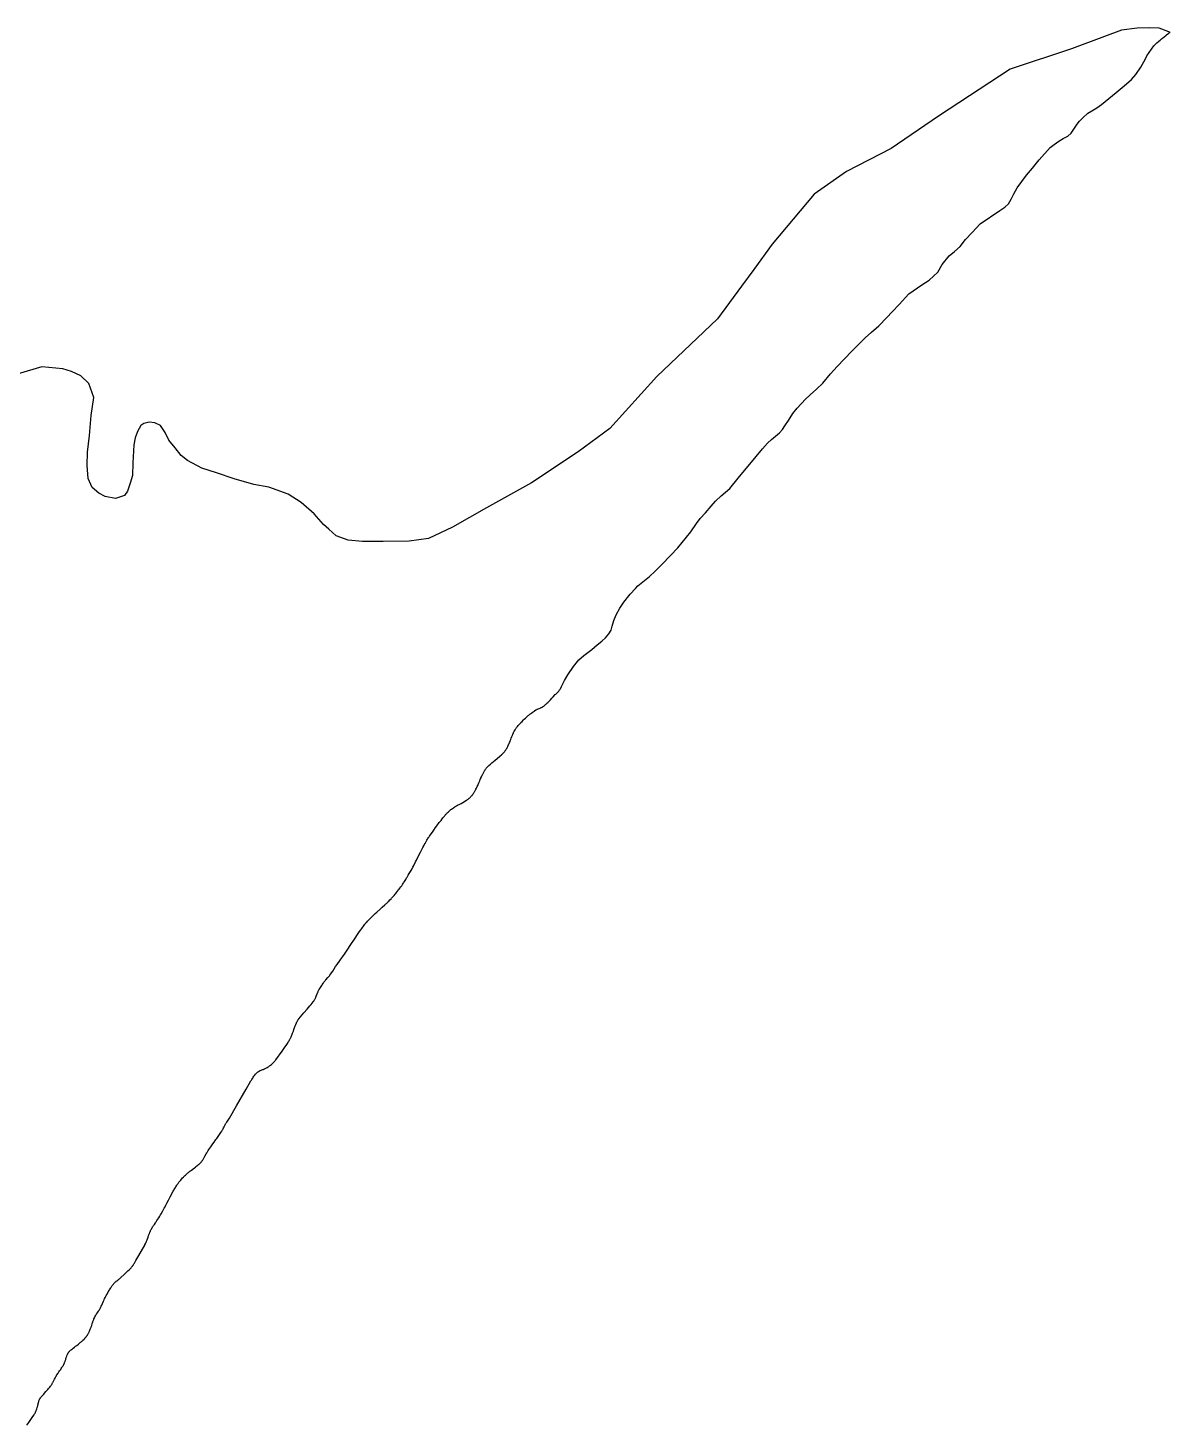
# Model space of a CAD drawing. Header units: millimetres. Extents: x 642261 to 742091, y 6812581 to 6930561.
# Drawn here: x 734439 to 737496, y 6907319 to 6911060 of the extents above; entities that cross this region are included whole.
import ezdxf

# ---------------------------------------------------------------- set-up
doc = ezdxf.new("R2010")
doc.units = ezdxf.units.MM
doc.layers.add('LimiteAreaMunicipio', color=10, linetype='Continuous')
doc.layers.add('LimiteRegional', color=10, linetype='Continuous')

# ---------------------------------------------------------------- blocks, each defined once
blk = doc.blocks.new('compartilhadora_AUTOCAD_OD_1_FMEBLOCK1')
at = {"layer": 'LimiteAreaMunicipio', "color": 7, "linetype": 'Continuous'}
blk.add_lwpolyline([(9904.83495, 440.69265), (9909.96095, 447.80765), (9913.77795, 453.16965), (9920.88595, 463.29575), (9924.42595, 468.37175), (9924.86495, 469.01775), (9925.69795, 470.33585), (9926.47895, 471.68365), (9926.97295, 472.59865), (9927.89995, 474.46075), (9928.54895, 475.88375), (9928.96095, 476.84275), (9929.74595, 478.78275), (9930.12095, 479.76175), (9930.84095, 481.73155), (9931.53195, 483.71265), (9932.86795, 487.68075), (9933.32695, 489.18075), (9933.59295, 490.19065), (9934.05495, 492.22965), (9934.46195, 494.28175), (9934.99695, 497.02065), (9935.29195, 498.38465), (9935.62395, 499.74075), (9935.80795, 500.41355), (9936.11095, 501.41865), (9937.00595, 504.18775), (9937.47595, 505.56965), (9938.23695, 507.62065), (9938.79695, 508.96165), (9939.09595, 509.62165), (9939.57195, 510.59565), (9940.26495, 511.86075), (9940.63895, 512.47675), (9941.23795, 513.37675), (9941.88595, 514.24665), (9942.22995, 514.66865), (9943.36095, 515.99375), (9945.66595, 518.58565), (9950.33495, 523.67165), (9952.63995, 526.24465), (9956.16695, 530.23265), (9960.87095, 535.54765), (9963.19495, 538.23075), (9965.48395, 540.94665), (9966.61095, 542.32065), (9968.27595, 544.40565), (9969.00595, 545.36165), (9969.47895, 546.00675), (9970.39395, 547.31865), (9970.83695, 547.98365), (9971.69695, 549.33175), (9972.52395, 550.69965), (9973.05995, 551.62165), (9974.09695, 553.48865), (9974.84995, 554.90465), (9976.30795, 557.76675), (9979.13895, 563.54365), (9980.57095, 566.41965), (9982.05495, 569.25965), (9982.82595, 570.66065), (9984.02895, 572.73165), (9984.73295, 573.88465), (9986.18095, 576.16985), (9987.67295, 578.42965), (9988.68695, 579.92575), (9990.74895, 582.89875), (9992.83795, 585.85875), (9995.62195, 589.80775), (9996.99795, 591.79265), (9999.02295, 594.79365), (10000.01195, 596.30975), (10001.29895, 598.34865), (10001.92695, 599.37775), (10002.84695, 600.93375), (10004.17295, 603.30165), (10004.53095, 603.98475), (10005.19505, 605.37375), (10005.79895, 606.78765), (10006.17295, 607.74385), (10006.86295, 609.67865), (10007.18495, 610.65575), (10007.79895, 612.62465), (10008.98095, 616.58585), (10009.59485, 618.55965), (10010.25495, 620.51675), (10010.60895, 621.48675), (10011.17795, 622.92565), (10012.09795, 625.23465), (10013.29795, 628.33975), (10013.92795, 629.87765), (10014.59995, 631.39165), (10014.95795, 632.13575), (10015.52895, 633.23275), (10016.07495, 634.18365), (10016.36295, 634.64965), (10016.81695, 635.33565), (10017.54995, 636.33275), (10018.35295, 637.28675), (10018.78295, 637.74665), (10020.35895, 639.31665), (10021.43095, 640.32565), (10022.15395, 640.98365), (10023.61695, 642.26765), (10024.72795, 643.20775), (10026.97895, 645.03965), (10029.25595, 646.83165), (10032.31395, 649.20365), (10033.84295, 650.40075), (10035.42795, 651.63775), (10038.61495, 654.08465), (10042.87295, 657.33175), (10044.99195, 658.96965), (10048.14095, 661.46965), (10049.32695, 662.45565), (10050.10395, 663.12765), (10051.62895, 664.49965), (10052.37895, 665.19975), (10053.85995, 666.62165), (10055.31995, 668.06965), (10058.20995, 671.01865), (10059.83395, 672.71665), (10060.63195, 673.57365), (10061.80895, 674.87475), (10063.52395, 676.86275), (10064.62995, 678.21765), (10065.16995, 678.90575), (10065.96395, 679.95165), (10066.98895, 681.37565), (10067.48695, 682.10075), (10068.21395, 683.20565), (10069.25795, 684.90565), (10070.31095, 686.77065), (10070.97595, 688.02665), (10071.40395, 688.86865), (10072.22595, 690.56465), (10072.81495, 691.84675), (10073.93195, 694.43275), (10074.97795, 697.04575), (10075.64595, 698.80175), (10076.92895, 702.33965), (10077.51695, 704.07675), (10077.88495, 705.24165), (10078.58095, 707.58275), (10079.92195, 712.27765), (10080.62695, 714.61475), (10081.39495, 716.93265), (10081.81195, 718.08165), (10082.54295, 719.97575), (10083.04695, 721.23065), (10084.09495, 723.72365), (10084.63895, 724.96075), (10085.76695, 727.41665), (10086.94795, 729.84875), (10087.76295, 731.45765), (10088.31895, 732.52465), (10089.46095, 734.64465), (10089.82195, 735.28775), (10090.57395, 736.55575), (10091.35895, 737.80265), (10091.89795, 738.62465), (10093.00295, 740.24975), (10094.70095, 742.66165), (10096.95495, 745.87865), (10098.04295, 747.50975), (10099.08295, 749.16765), (10099.57995, 750.01065), (10100.29095, 751.29565), (10100.89295, 752.44375), (10102.06795, 754.75375), (10103.20795, 757.08275), (10103.95195, 758.64365), (10105.40895, 761.78175), (10107.54695, 766.51465), (10110.38695, 772.83375), (10111.83595, 775.97965), (10113.32395, 779.10575), (10114.08795, 780.65975), (10115.26295, 782.97575), (10116.74595, 785.80765), (10117.74795, 787.68765), (10119.78295, 791.42665), (10120.81595, 793.28665), (10122.91595, 796.99065), (10125.05995, 800.67365), (10126.51495, 803.11865), (10129.48595, 807.98865), (10130.82505, 810.10265), (10131.51195, 811.14765), (10132.56395, 812.69775), (10133.64595, 814.22465), (10134.19995, 814.97865), (10135.33495, 816.46465), (10135.91595, 817.19565), (10136.80795, 818.27775), (10138.03395, 819.68875), (10138.66395, 820.37965), (10139.63195, 821.39865), (10141.13695, 822.88165), (10141.65505, 823.36375), (10142.70995, 824.30275), (10143.78795, 825.21265), (10144.51595, 825.80465), (10145.99195, 826.96365), (10148.23395, 828.66265), (10151.22395, 830.91965), (10152.69695, 832.07355), (10154.14095, 833.26175), (10154.84895, 833.87265), (10155.88995, 834.81475), (10166.99295, 845.21565), (10175.39895, 853.17765), (10179.57995, 857.18765), (10180.93195, 858.51965), (10181.59695, 859.19765), (10182.58195, 860.22965), (10184.02695, 861.80765), (10185.43095, 863.42375), (10186.11705, 864.24575), (10187.45705, 865.91565), (10188.10895, 866.76365), (10189.06595, 868.05265), (10190.29795, 869.79965), (10190.89595, 870.68675), (10191.76695, 872.03065), (10193.01595, 874.08165), (10196.97295, 880.87275), (10204.80895, 894.49165), (10214.71195, 911.82765), (10219.63595, 920.50975), (10220.56995, 922.21265), (10221.16895, 923.36075), (10222.31495, 925.68165), (10222.86295, 926.85365), (10223.91695, 929.22065), (10224.92095, 931.61175), (10225.56595, 933.21775), (10226.80995, 936.45375), (10227.71195, 938.89565), (10229.47295, 943.80065), (10231.03395, 948.16265), (10231.82895, 950.33665), (10233.05495, 953.57975), (10234.33995, 956.79475), (10235.00995, 958.38775), (10235.93895, 960.49365), (10236.41895, 961.53865), (10237.16295, 963.09475), (10238.33505, 965.40165), (10239.58195, 967.66975), (10240.23495, 968.78975), (10241.60295, 970.99065), (10242.55195, 972.43375), (10243.19895, 973.38665), (10244.51795, 975.27565), (10246.53895, 978.08165), (10249.24695, 981.81365), (10250.57895, 983.69475), (10251.87995, 985.59465), (10252.51395, 986.55565), (10253.44195, 988.01165), (10258.33395, 995.88565), (10260.75295, 999.84065), (10263.13195, 1003.82075), (10264.30195, 1005.82365), (10268.22495, 1012.62565), (10270.16595, 1016.03675), (10273.03095, 1021.17775), (10274.89995, 1024.62765), (10275.81895, 1026.36075), (10277.17695, 1028.97275), (10280.08595, 1034.72165), (10283.92295, 1042.40765), (10285.85495, 1046.24365), (10288.77295, 1051.96165), (10294.67395, 1063.36665), (10295.84795, 1065.57165), (10296.64995, 1067.02975), (10298.29795, 1069.91965), (10299.14295, 1071.35365), (10300.86995, 1074.19975), (10302.64095, 1077.02275), (10303.84395, 1078.89365), (10306.29295, 1082.61665), (10307.88395, 1084.94675), (10308.97095, 1086.47675), (10309.70695, 1087.48665), (10311.20495, 1089.48575), (10312.35095, 1090.96775), (10314.69595, 1093.88675), (10317.10795, 1096.75665), (10318.75095, 1098.64475), (10319.86095, 1099.89475), (10322.11395, 1102.37275), (10324.27995, 1104.68665), (10325.37395, 1105.82965), (10327.02995, 1107.52365), (10329.54895, 1110.02165), (10332.11495, 1112.46665), (10333.41695, 1113.66975), (10336.05895, 1116.03165), (10337.40095, 1117.19265), (10339.44195, 1118.90665), (10341.41695, 1120.49375), (10342.75295, 1121.52565), (10345.45695, 1123.54175), (10353.66595, 1129.45965), (10356.36995, 1131.48175), (10357.70495, 1132.51865), (10362.34895, 1136.15465), (10364.63895, 1138.00775), (10366.13495, 1139.27685), (10366.87205, 1139.92465), (10367.95795, 1140.91465), (10369.36685, 1142.27875), (10370.05295, 1142.98065), (10371.05495, 1144.06265), (10372.02295, 1145.18265), (10372.49195, 1145.75765), (10373.31095, 1146.80475), (10373.84195, 1147.51065), (10374.87195, 1148.94165), (10375.37195, 1149.66675), (10376.34495, 1151.13175), (10377.28595, 1152.61665), (10377.89595, 1153.61565), (10379.08395, 1155.63365), (10379.95095, 1157.16075), (10381.63895, 1160.24065), (10384.95395, 1166.43075), (10386.64695, 1169.50075), (10387.81095, 1171.52365), (10388.40795, 1172.52665), (10389.32495, 1174.01675), (10390.75595, 1176.21575), (10392.05395, 1178.12775), (10394.67795, 1181.93465), (10397.33495, 1185.72165), (10402.71595, 1193.25865), (10406.32995, 1198.26975), (10411.14795, 1204.95275), (10413.54395, 1208.30265), (10417.10895, 1213.34675), (10418.87395, 1215.87965), (10422.35595, 1220.97665), (10424.06995, 1223.54175), (10426.59895, 1227.41565), (10427.19795, 1228.36165), (10428.35795, 1230.27965), (10429.47395, 1232.22465), (10430.19795, 1233.53375), (10431.61195, 1236.17265), (10432.99995, 1238.82975), (10434.84595, 1242.37365), (10435.78295, 1244.13665), (10437.22395, 1246.75865), (10437.96595, 1248.05675), (10438.98595, 1249.76675), (10439.50995, 1250.61365), (10440.31595, 1251.86965), (10447.48405, 1262.07265), (10466.67985, 1295.43265), (10492.27395, 1339.91165), (10505.07095, 1362.15065), (10506.26395, 1364.18365), (10507.07595, 1365.52475), (10508.74395, 1368.17865), (10509.59795, 1369.49165), (10511.34695, 1372.09665), (10513.14995, 1374.67465), (10514.38195, 1376.38275), (10516.91395, 1379.77765), (10517.89195, 1380.98865), (10518.57895, 1381.76265), (10519.05095, 1382.26275), (10520.02795, 1383.22965), (10520.78795, 1383.92475), (10521.30695, 1384.37465), (10522.37295, 1385.24175), (10522.91995, 1385.65965), (10524.03695, 1386.46475), (10525.18595, 1387.22965), (10525.96695, 1387.71865), (10527.56195, 1388.64675), (10528.04395, 1388.90575), (10529.01995, 1389.38965), (10530.01195, 1389.83275), (10530.67995, 1390.10975), (10532.02895, 1390.62665), (10534.07395, 1391.34465), (10536.80195, 1392.28665), (10538.15195, 1392.78975), (10539.48395, 1393.33565), (10540.13995, 1393.63175), (10541.11095, 1394.10765), (10544.52795, 1395.90265), (10546.22095, 1396.82165), (10548.73495, 1398.24165), (10551.21095, 1399.73065), (10552.43295, 1400.50665), (10554.04195, 1401.57965), (10554.83695, 1402.13465), (10556.01795, 1402.99075), (10557.76095, 1404.33665), (10559.77095, 1405.98975), (10560.75595, 1406.83175), (10562.20695, 1408.11675), (10563.62285, 1409.43075), (10564.31695, 1410.09865), (10565.67495, 1411.46065), (10566.33795, 1412.15475), (10567.31295, 1413.21255), (10568.57195, 1414.65665), (10569.18295, 1415.39465), (10570.07695, 1416.52075), (10571.36195, 1418.25665), (10588.15195, 1442.10565), (10593.56395, 1449.71375), (10600.78895, 1459.85355), (10604.37995, 1464.94365), (10604.89495, 1465.69175), (10605.88495, 1467.21065), (10606.82695, 1468.75865), (10607.42995, 1469.80565), (10608.58395, 1471.93075), (10609.40895, 1473.54855), (10609.94195, 1474.63665), (10610.97395, 1476.83275), (10612.45595, 1480.16165), (10615.31795, 1486.86065), (10616.50195, 1489.73465), (10617.24895, 1491.66565), (10618.66995, 1495.55375), (10620.03495, 1499.46375), (10621.84995, 1504.67865), (10622.03055, 1505.17895), (10622.78795, 1507.27665), (10623.76495, 1509.86065), (10624.27295, 1511.14685), (10625.06395, 1513.06475), (10627.02795, 1517.68065), (10628.06695, 1519.96575), (10628.80195, 1521.46365), (10629.18595, 1522.20375), (10629.78495, 1523.29775), (10630.63395, 1524.72365), (10631.08195, 1525.42085), (10631.78695, 1526.44355), (10632.53495, 1527.43665), (10632.92595, 1527.92165), (10637.57395, 1533.49475), (10646.92895, 1544.57065), (10655.09595, 1554.16355), (10662.37195, 1562.67665), (10665.99695, 1566.94575), (10671.39995, 1573.38265), (10672.24795, 1574.44365), (10672.78795, 1575.16775), (10673.81295, 1576.64865), (10674.29895, 1577.40675), (10675.22395, 1578.95075), (10676.09195, 1580.53175), (10676.64195, 1581.60375), (10677.68295, 1583.78475), (10678.42195, 1585.44875), (10678.89695, 1586.56765), (10679.81795, 1588.82675), (10682.49295, 1595.66875), (10683.41195, 1597.93565), (10683.88595, 1599.06075), (10684.87395, 1601.28775), (10685.39195, 1602.38665), (10686.20395, 1604.01465), (10687.06695, 1605.61165), (10687.51895, 1606.39775), (10690.88795, 1612.07065), (10692.60895, 1614.88665), (10694.36895, 1617.67765), (10695.26695, 1619.06275), (10697.10395, 1621.80465), (10698.04595, 1623.16075), (10699.49295, 1625.17365), (10700.13595, 1626.03675), (10701.45395, 1627.73765), (10702.80695, 1629.40865), (10703.72595, 1630.51075), (10705.59095, 1632.68955), (10711.25095, 1639.16975), (10713.09995, 1641.35665), (10714.00595, 1642.46375), (10715.77395, 1644.71165), (10716.62995, 1645.85775), (10717.87395, 1647.60665), (10723.80395, 1656.31965), (10731.67395, 1667.96275), (10735.64195, 1673.76065), (10743.96695, 1685.80165), (10755.07195, 1701.85365), (10760.60795, 1709.88965), (10763.93895, 1714.75265), (10770.56495, 1724.50465), (10783.75295, 1744.05065), (10790.36095, 1753.81565), (10796.04795, 1762.19275), (10798.91395, 1766.36375), (10801.81595, 1770.51165), (10803.28495, 1772.57275), (10806.27195, 1776.66575), (10807.79305, 1778.69465), (10810.11495, 1781.71265), (10810.83095, 1782.61575), (10812.29195, 1784.39465), (10813.78895, 1786.13965), (10814.80595, 1787.28665), (10816.87995, 1789.54265), (10818.46495, 1791.20565), (10819.53495, 1792.30265), (10821.69995, 1794.47375), (10824.99395, 1797.68465), (10831.64895, 1804.03965), (10837.91295, 1810.01765), (10842.10095, 1813.98675), (10850.50795, 1821.89165), (10852.37895, 1823.62285), (10856.16195, 1827.04065), (10863.77095, 1833.83065), (10866.28495, 1836.12565), (10867.53195, 1837.28465), (10870.36795, 1839.97465), (10871.77395, 1841.33275), (10873.86595, 1843.38575), (10876.96895, 1846.50165), (10880.02695, 1849.66065), (10881.53895, 1851.25675), (10884.52795, 1854.48275), (10886.00495, 1856.11065), (10888.19695, 1858.57465), (10891.07695, 1861.89765), (10892.49695, 1863.57565), (10894.60495, 1866.11175), (10897.70995, 1869.96275), (10900.41395, 1873.43075), (10901.74495, 1875.18175), (10903.71595, 1877.82665), (10906.61305, 1881.84075), (10908.50395, 1884.54665), (10909.43595, 1885.90865), (10910.81995, 1887.96265), (10912.61795, 1890.68275), (10913.80295, 1892.50265), (10916.14395, 1896.15575), (10919.58995, 1901.66665), (10921.85195, 1905.36275), (10923.34595, 1907.83465), (10926.30995, 1912.79965), (10928.80495, 1916.97165), (10932.12795, 1922.53155), (10933.76095, 1925.32775), (10935.35595, 1928.14465), (10936.13695, 1929.56375), (10937.27995, 1931.70665), (10938.52695, 1934.11165), (10940.97395, 1938.94165), (10945.79095, 1948.64075), (10948.21995, 1953.48075), (10953.83595, 1964.62965), (10958.81995, 1974.54165), (10961.32995, 1979.48875), (10965.13995, 1986.88765), (10967.72195, 1991.80065), (10969.02895, 1994.24965), (10971.01095, 1997.91285), (10974.04095, 2003.38165), (10974.70995, 2004.55565), (10976.08495, 2006.88065), (10977.50195, 2009.17765), (10978.46995, 2010.69475), (10980.44995, 2013.69875), (10981.97095, 2015.92875), (10982.99895, 2017.40565), (10985.08195, 2020.34265), (10988.25395, 2024.71665), (10992.51395, 2030.52665), (10994.63195, 2033.43865), (10999.50295, 2040.15465), (11002.76295, 2044.62175), (11009.31395, 2053.53575), (11010.80095, 2055.53865), (11013.80495, 2059.52165), (11016.84395, 2063.47665), (11018.88805, 2066.10065), (11023.01695, 2071.32765), (11024.46695, 2073.09865), (11025.45695, 2074.25675), (11026.12795, 2075.01965), (11027.49295, 2076.52165), (11028.53795, 2077.62975), (11030.67795, 2079.79775), (11032.88295, 2081.90865), (11034.38695, 2083.28575), (11035.40395, 2084.19075), (11037.47095, 2085.97465), (11039.49995, 2087.65775), (11040.52495, 2088.48275), (11042.07495, 2089.69765), (11044.43195, 2091.46875), (11046.83095, 2093.17365), (11048.04795, 2094.00065), (11050.51695, 2095.59775), (11051.77095, 2096.36865), (11053.67695, 2097.48765), (11055.20395, 2098.35065), (11058.27295, 2100.04675), (11064.42705, 2103.39865), (11067.48895, 2105.10285), (11071.81495, 2107.57075), (11073.96995, 2108.81775), (11077.19195, 2110.70675), (11082.00895, 2113.58565), (11083.47595, 2114.51065), (11084.43295, 2115.15465), (11085.06195, 2115.59575), (11086.29895, 2116.50375), (11087.21095, 2117.20875), (11088.99295, 2118.67465), (11090.72795, 2120.21065), (11091.86095, 2121.27165), (11092.60595, 2121.99475), (11094.07795, 2123.47465), (11095.46195, 2124.94875), (11096.35095, 2125.95065), (11096.92995, 2126.62675), (11098.05495, 2128.00075), (11098.87195, 2129.04785), (11099.40295, 2129.75375), (11100.43695, 2131.18575), (11100.93995, 2131.91175), (11101.91995, 2133.38065), (11102.86595, 2134.87475), (11103.47895, 2135.88375), (11104.66595, 2137.93265), (11105.56795, 2139.56965), (11106.15495, 2140.66765), (11107.29595, 2142.87565), (11108.93695, 2146.21965), (11109.98895, 2148.46575), (11110.67595, 2149.96965), (11112.01895, 2152.99065), (11113.00605, 2155.26465), (11114.94495, 2159.82765), (11117.51795, 2165.91665), (11118.82395, 2168.95165), (11120.15895, 2171.97475), (11120.83995, 2173.47965), (11122.23795, 2176.47375), (11122.95795, 2177.96265), (11124.06695, 2180.18265), (11125.21595, 2182.38475), (11125.80695, 2183.47875), (11129.34595, 2190.05375), (11130.56095, 2192.23075), (11131.18395, 2193.30875), (11132.47395, 2195.43065), (11133.14395, 2196.47275), (11134.18695, 2198.00475), (11135.15695, 2199.33065), (11135.65895, 2199.97965), (11136.43495, 2200.93465), (11137.23995, 2201.86565), (11137.65395, 2202.32065), (11138.50695, 2203.21165), (11138.94595, 2203.64555), (11139.62195, 2204.28265), (11141.73195, 2206.19665), (11145.98795, 2209.96065), (11150.28095, 2213.66075), (11158.92295, 2220.99265), (11164.40995, 2225.59565), (11171.74595, 2231.70865), (11175.39095, 2234.80265), (11177.03795, 2236.26885), (11178.10595, 2237.27665), (11178.80495, 2237.96165), (11180.17195, 2239.36455), (11181.16795, 2240.44475), (11181.81995, 2241.17665), (11183.08895, 2242.67175), (11183.70795, 2243.43375), (11184.91295, 2244.98665), (11186.07395, 2246.57565), (11186.82395, 2247.65575), (11187.31295, 2248.38365), (11188.26395, 2249.86165), (11189.22095, 2251.43365), (11189.83595, 2252.49065), (11191.01595, 2254.62385), (11191.58395, 2255.69765), (11192.68795, 2257.86165), (11193.75595, 2260.04065), (11195.84295, 2264.42875), (11196.42195, 2265.67565), (11197.52695, 2268.19075), (11198.57395, 2270.72965), (11199.24695, 2272.43265), (11200.54995, 2275.85665), (11201.82095, 2279.29475), (11203.51995, 2283.87965), (11204.39305, 2286.16375), (11205.75695, 2289.56865), (11206.47195, 2291.25965), (11207.46895, 2293.49565), (11207.98895, 2294.60675), (11208.79795, 2296.26065), (11209.64595, 2297.89965), (11210.08595, 2298.71265), (11210.69295, 2299.79365), (11211.95895, 2301.91665), (11213.29095, 2303.99065), (11214.21295, 2305.34665), (11214.84195, 2306.24075), (11216.13195, 2308.00365), (11217.63095, 2309.95065), (11218.65595, 2311.22965), (11220.76195, 2313.74565), (11221.83995, 2314.98575), (11224.03795, 2317.43465), (11226.28195, 2319.84965), (11227.79895, 2321.44575), (11230.86495, 2324.61465), (11234.76295, 2328.55165), (11236.72695, 2330.48565), (11239.69995, 2333.34465), (11242.71395, 2336.15375), (11244.23895, 2337.53965), (11247.33095, 2340.27675), (11248.89995, 2341.62765), (11251.28795, 2343.63165), (11253.05895, 2345.06665), (11254.25195, 2346.00365), (11256.66595, 2347.82975), (11257.88695, 2348.72075), (11260.35195, 2350.46365), (11262.84795, 2352.15965), (11264.52695, 2353.26775), (11267.91995, 2355.43665), (11268.59595, 2355.84565), (11269.98295, 2356.60175), (11271.40795, 2357.28765), (11272.37495, 2357.71265), (11274.33995, 2358.50675), (11276.33095, 2359.25365), (11278.99095, 2360.23765), (11280.31095, 2360.74775), (11282.26195, 2361.56565), (11283.21895, 2362.00865), (11284.47195, 2362.64165), (11285.08595, 2362.98065), (11285.98995, 2363.51965), (11286.87295, 2364.09985), (11287.30395, 2364.40665), (11288.81195, 2365.53565), (11289.79895, 2366.30675), (11291.73595, 2367.89065), (11292.68495, 2368.70175), (11294.55195, 2370.36285), (11296.37895, 2372.06665), (11297.57695, 2373.22565), (11299.93295, 2375.59175), (11302.15695, 2377.88475), (11306.57295, 2382.48575), (11310.94895, 2387.11165), (11313.84995, 2390.21265), (11319.61895, 2396.46375), (11320.89895, 2397.82785), (11321.77095, 2398.72665), (11323.54495, 2400.51075), (11327.10995, 2404.07565), (11328.84295, 2405.89265), (11329.96095, 2407.12775), (11330.50495, 2407.75465), (11331.30095, 2408.70865), (11332.31595, 2410.00765), (11332.80295, 2410.67065), (11333.50095, 2411.68365), (11334.16095, 2412.72165), (11334.47495, 2413.24975), (11335.06895, 2414.32775), (11335.34795, 2414.87775), (11335.74195, 2415.71775), (11336.67695, 2417.80275), (11338.54595, 2421.97265), (11344.15195, 2434.48275), (11353.25795, 2449.44365), (11368.25495, 2471.17565), (11382.53695, 2489.52475), (11396.63595, 2501.11065), (11417.85995, 2517.31765), (11432.28195, 2529.48775), (11444.29895, 2539.16965), (11454.44895, 2548.40965), (11463.26895, 2558.89965), (11468.97795, 2568.94965), (11472.37795, 2579.71665), (11476.49795, 2594.66755), (11483.10695, 2610.05865), (11492.83195, 2628.20375), (11503.43995, 2643.94365), (11520.19295, 2665.45875), (11534.44195, 2680.21165), (11541.21095, 2687.58875), (11572.36795, 2712.99265), (11587.14895, 2727.03265), (11604.78195, 2744.80565), (11627.93695, 2768.53475), (11647.97495, 2789.50875), (11682.38515, 2832.40455), (11697.87795, 2854.32165), (11707.94795, 2867.83575), (11722.28695, 2882.94465), (11737.43195, 2900.63365), (11748.74595, 2913.96775), (11763.97195, 2928.09565), (11786.76295, 2948.26265), (11809.21595, 2975.99975), (11857.41495, 3034.04875), (11874.87595, 3054.58275), (11887.88195, 3069.24885), (11898.47895, 3079.73455), (11909.33695, 3087.90565), (11919.66495, 3096.87865), (11928.03895, 3106.56765), (11934.63495, 3115.99265), (11943.72995, 3130.66675), (11955.94295, 3148.80665), (11967.17195, 3163.65475), (11989.88295, 3187.65175), (12002.43795, 3199.29075), (12019.17495, 3213.94965), (12036.00495, 3230.47865), (12056.23095, 3255.36975), (12074.66695, 3274.74465), (12113.40995, 3315.89465), (12133.00095, 3335.44575), (12149.74295, 3351.88485), (12166.30195, 3366.27675), (12185.97895, 3384.04665), (12207.08495, 3405.64165), (12221.24695, 3421.10765), (12240.30595, 3440.92575), (12266.04795, 3469.10165), (12301.37795, 3493.42975), (12320.33195, 3505.59075), (12344.28195, 3527.18075), (12355.16805, 3548.08375), (12374.23295, 3570.84075), (12388.83195, 3582.56565), (12403.87795, 3596.07065), (12418.31395, 3614.65165), (12435.41595, 3633.31665), (12457.68095, 3656.42365), (12509.74095, 3692.11565), (12523.17895, 3701.26075), (12533.32895, 3710.50065), (12540.64095, 3722.50765), (12547.60295, 3736.65055), (12556.70295, 3753.28375), (12581.74595, 3787.06965), (12597.42595, 3805.91565), (12615.33495, 3828.05175), (12644.72995, 3860.76165), (12654.96595, 3868.84365), (12668.22695, 3878.43465), (12679.79295, 3884.91165), (12691.80295, 3891.47665), (12701.23995, 3899.56165), (12708.28195, 3909.87575), (12717.19795, 3923.74865), (12723.43495, 3931.39475), (12731.89695, 3940.90465), (12745.87395, 3952.63065), (12755.92895, 3959.28975), (12769.72095, 3967.72165), (12782.53495, 3975.97665), (12821.70195, 4007.95475), (12842.44595, 4025.90075), (12862.12195, 4043.49165), (12873.79095, 4056.73575), (12887.33995, 4076.03165), (12900.27395, 4098.88955), (12903.17895, 4106.78565), (12922.56185, 4133.01375), (12923.63095, 4134.38465), (12924.37985, 4135.26775), (12924.89295, 4135.84465), (12925.95095, 4136.97265), (12926.76795, 4137.79765), (12928.45095, 4139.40475), (12930.18095, 4140.96775), (12933.69295, 4144.03375), (12935.48995, 4145.59585), (12939.10095, 4148.69165), (12942.73395, 4151.75465), (12945.16895, 4153.78075), (12950.07395, 4157.80265), (12954.18295, 4161.12165), (12956.25195, 4162.75865), (12959.38995, 4165.16965), (12961.51695, 4166.73675), (12962.59295, 4167.50465), (12964.22595, 4168.63765), (12965.65725, 4169.44475), (12962.68035, 4170.55255), (12936.42935, 4180.32135), (12910.25175, 4181.23195), (12877.79755, 4180.32135), (12835.91765, 4175.08895), (12789.84975, 4158.34485), (12701.90205, 4124.85665), (12538.01115, 4071.05095), (12345.36365, 3945.47075), (12218.67705, 3858.61115), (12099.09465, 3796.54475), (12013.24085, 3735.84765), (11900.16515, 3601.89555), (11851.12395, 3534.65325), (11818.49935, 3489.91995), (11754.17735, 3402.51185), (11591.89275, 3247.62965), (11466.25315, 3108.44495), (11381.44635, 3046.70145), (11255.80665, 2962.98125), (11135.40195, 2896.00515), (11044.41395, 2844.95595), (10980.60205, 2814.47575), (10928.19555, 2806.75815), (10859.28425, 2805.97455), (10803.70075, 2806.50365), (10765.24065, 2810.22725), (10733.53465, 2821.01125), (10713.71165, 2839.23165), (10698.92515, 2851.75315), (10674.20285, 2880.17505), (10639.44315, 2910.70715), (10604.68315, 2933.34295), (10553.07005, 2951.76755), (10512.51695, 2958.61085), (10460.37715, 2973.87695), (10412.45065, 2990.19575), (10373.47755, 3002.30335), (10335.03105, 3022.83355), (10318.53445, 3036.60645), (10301.68125, 3056.61025), (10285.35465, 3077.14045), (10275.34805, 3097.67055), (10262.70805, 3116.62145), (10247.96145, 3123.99135), (10232.68825, 3125.57055), (10217.94165, 3122.41205), (10210.56835, 3116.62155), (10201.61505, 3100.82905), (10195.29505, 3083.98385), (10191.08175, 3065.03285), (10188.86995, 3017.03355), (10187.81665, 2983.34305), (10181.49665, 2962.81285), (10174.12335, 2940.70345), (10166.22345, 2929.64875), (10141.99685, 2921.22605), (10114.61035, 2926.49025), (10097.75695, 2935.43925), (10079.85045, 2950.70545), (10068.79055, 2974.92035), (10066.15725, 3009.66365), (10067.21065, 3045.45995), (10072.47715, 3089.67885), (10077.21715, 3143.37325), (10084.06375, 3191.80345), (10071.28945, 3228.93375), (10049.16955, 3249.99035), (10024.94305, 3261.57135), (10001.76975, 3268.94115), (9945.41675, 3273.67885), (9857.34485, 3247.86515)], dxfattribs=at)

msp = doc.modelspace()

# ---------------------------------------------------------------- linework, layer by layer
at = {"layer": 'LimiteRegional', "color": 7, "linetype": 'Continuous'}
msp.add_lwpolyline([(734435.615, 6907319.45), (734440.741, 6907326.565), (734444.558, 6907331.927), (734451.666, 6907342.0531), (734455.206, 6907347.1291), (734455.645, 6907347.7751), (734456.478, 6907349.0932), (734457.259, 6907350.441), (734457.753, 6907351.356), (734458.68, 6907353.2181), (734459.329, 6907354.6411), (734459.741, 6907355.6001), (734460.526, 6907357.5401), (734460.901, 6907358.5191), (734461.621, 6907360.4889), (734462.312, 6907362.47), (734463.648, 6907366.4381), (734464.107, 6907367.9381), (734464.373, 6907368.948), (734464.835, 6907370.987), (734465.242, 6907373.0391), (734465.777, 6907375.778), (734466.072, 6907377.142), (734466.404, 6907378.4981), (734466.588, 6907379.1709), (734466.891, 6907380.176), (734467.786, 6907382.9451), (734468.256, 6907384.327), (734469.017, 6907386.378), (734469.577, 6907387.719), (734469.876, 6907388.379), (734470.352, 6907389.353), (734471.045, 6907390.6181), (734471.419, 6907391.2341), (734472.018, 6907392.1341), (734472.666, 6907393.004), (734473.01, 6907393.426), (734474.141, 6907394.7511), (734476.446, 6907397.343), (734481.115, 6907402.429), (734483.42, 6907405.002), (734486.947, 6907408.99), (734491.651, 6907414.305), (734493.975, 6907416.9881), (734496.264, 6907419.704), (734497.391, 6907421.078), (734499.056, 6907423.163), (734499.786, 6907424.119), (734500.259, 6907424.7641), (734501.174, 6907426.076), (734501.617, 6907426.741), (734502.477, 6907428.0891), (734503.304, 6907429.457), (734503.84, 6907430.379), (734504.877, 6907432.246), (734505.63, 6907433.662), (734507.088, 6907436.5241), (734509.919, 6907442.301), (734511.351, 6907445.177), (734512.835, 6907448.017), (734513.606, 6907449.418), (734514.809, 6907451.489), (734515.513, 6907452.642), (734516.961, 6907454.9272), (734518.453, 6907457.187), (734519.467, 6907458.6831), (734521.529, 6907461.6561), (734523.618, 6907464.6161), (734526.402, 6907468.5651), (734527.778, 6907470.55), (734529.803, 6907473.551), (734530.792, 6907475.0671), (734532.079, 6907477.106), (734532.707, 6907478.1351), (734533.627, 6907479.6911), (734534.953, 6907482.059), (734535.311, 6907482.7421), (734535.9751, 6907484.1311), (734536.579, 6907485.545), (734536.953, 6907486.5012), (734537.643, 6907488.436), (734537.965, 6907489.4131), (734538.579, 6907491.382), (734539.761, 6907495.3432), (734540.3749, 6907497.317), (734541.035, 6907499.2741), (734541.389, 6907500.2441), (734541.958, 6907501.683), (734542.878, 6907503.992), (734544.078, 6907507.0971), (734544.708, 6907508.635), (734545.38, 6907510.149), (734545.738, 6907510.8931), (734546.309, 6907511.9901), (734546.855, 6907512.941), (734547.143, 6907513.407), (734547.597, 6907514.093), (734548.33, 6907515.0901), (734549.133, 6907516.0441), (734549.563, 6907516.504), (734551.139, 6907518.074), (734552.211, 6907519.083), (734552.934, 6907519.741), (734554.397, 6907521.025), (734555.508, 6907521.9651), (734557.759, 6907523.797), (734560.036, 6907525.589), (734563.094, 6907527.961), (734564.623, 6907529.1581), (734566.208, 6907530.3951), (734569.395, 6907532.842), (734573.653, 6907536.0891), (734575.772, 6907537.727), (734578.921, 6907540.227), (734580.107, 6907541.213), (734580.884, 6907541.885), (734582.409, 6907543.257), (734583.159, 6907543.9571), (734584.64, 6907545.379), (734586.1, 6907546.827), (734588.99, 6907549.776), (734590.614, 6907551.474), (734591.412, 6907552.331), (734592.589, 6907553.6321), (734594.304, 6907555.6201), (734595.41, 6907556.975), (734595.95, 6907557.6631), (734596.744, 6907558.709), (734597.769, 6907560.133), (734598.267, 6907560.8581), (734598.994, 6907561.963), (734600.038, 6907563.663), (734601.091, 6907565.528), (734601.756, 6907566.784), (734602.184, 6907567.626), (734603.006, 6907569.322), (734603.595, 6907570.6041), (734604.712, 6907573.1901), (734605.758, 6907575.8031), (734606.426, 6907577.5591), (734607.709, 6907581.097), (734608.297, 6907582.8341), (734608.665, 6907583.999), (734609.361, 6907586.3401), (734610.702, 6907591.035), (734611.407, 6907593.3721), (734612.175, 6907595.69), (734612.592, 6907596.839), (734613.323, 6907598.7331), (734613.827, 6907599.988), (734614.875, 6907602.481), (734615.419, 6907603.7181), (734616.547, 6907606.174), (734617.728, 6907608.6061), (734618.543, 6907610.215), (734619.099, 6907611.282), (734620.241, 6907613.402), (734620.602, 6907614.0451), (734621.354, 6907615.3131), (734622.139, 6907616.56), (734622.678, 6907617.382), (734623.783, 6907619.0071), (734625.481, 6907621.419), (734627.735, 6907624.636), (734628.823, 6907626.2671), (734629.863, 6907627.925), (734630.36, 6907628.768), (734631.071, 6907630.053), (734631.673, 6907631.2011), (734632.848, 6907633.5111), (734633.988, 6907635.8401), (734634.732, 6907637.401), (734636.189, 6907640.5391), (734638.327, 6907645.272), (734641.167, 6907651.5911), (734642.616, 6907654.737), (734644.104, 6907657.8631), (734644.868, 6907659.4171), (734646.043, 6907661.7331), (734647.526, 6907664.565), (734648.528, 6907666.445), (734650.563, 6907670.184), (734651.596, 6907672.044), (734653.696, 6907675.748), (734655.84, 6907679.431), (734657.295, 6907681.876), (734660.266, 6907686.746), (734661.6051, 6907688.86), (734662.292, 6907689.905), (734663.344, 6907691.4551), (734664.426, 6907692.982), (734664.98, 6907693.736), (734666.115, 6907695.222), (734666.696, 6907695.953), (734667.588, 6907697.0351), (734668.814, 6907698.4461), (734669.444, 6907699.137), (734670.412, 6907700.156), (734671.917, 6907701.639), (734672.4351, 6907702.1211), (734673.49, 6907703.0601), (734674.568, 6907703.97), (734675.296, 6907704.562), (734676.772, 6907705.721), (734679.014, 6907707.42), (734682.004, 6907709.677), (734683.477, 6907710.8309), (734684.921, 6907712.0191), (734685.629, 6907712.63), (734686.67, 6907713.5721), (734697.773, 6907723.973), (734706.179, 6907731.935), (734710.36, 6907735.945), (734711.712, 6907737.277), (734712.377, 6907737.955), (734713.362, 6907738.987), (734714.807, 6907740.565), (734716.211, 6907742.1811), (734716.8971, 6907743.0031), (734718.2371, 6907744.673), (734718.889, 6907745.521), (734719.846, 6907746.81), (734721.078, 6907748.557), (734721.676, 6907749.4441), (734722.547, 6907750.788), (734723.796, 6907752.839), (734727.753, 6907759.6301), (734735.589, 6907773.249), (734745.492, 6907790.585), (734750.416, 6907799.2671), (734751.35, 6907800.97), (734751.949, 6907802.1181), (734753.095, 6907804.439), (734753.643, 6907805.611), (734754.697, 6907807.978), (734755.701, 6907810.3691), (734756.346, 6907811.9751), (734757.59, 6907815.2111), (734758.492, 6907817.653), (734760.253, 6907822.558), (734761.814, 6907826.92), (734762.609, 6907829.094), (734763.835, 6907832.3371), (734765.12, 6907835.5521), (734765.79, 6907837.1451), (734766.719, 6907839.251), (734767.199, 6907840.296), (734767.943, 6907841.8521), (734769.1151, 6907844.159), (734770.362, 6907846.4271), (734771.015, 6907847.5471), (734772.383, 6907849.748), (734773.332, 6907851.1911), (734773.979, 6907852.144), (734775.298, 6907854.033), (734777.319, 6907856.839), (734780.027, 6907860.571), (734781.359, 6907862.4521), (734782.66, 6907864.352), (734783.294, 6907865.313), (734784.222, 6907866.769), (734789.114, 6907874.643), (734791.533, 6907878.598), (734793.912, 6907882.5781), (734795.082, 6907884.581), (734799.005, 6907891.383), (734800.946, 6907894.7941), (734803.811, 6907899.9351), (734805.68, 6907903.385), (734806.599, 6907905.1181), (734807.957, 6907907.7301), (734810.866, 6907913.479), (734814.703, 6907921.165), (734816.635, 6907925.001), (734819.553, 6907930.719), (734825.454, 6907942.124), (734826.628, 6907944.329), (734827.43, 6907945.7871), (734829.078, 6907948.677), (734829.923, 6907950.111), (734831.65, 6907952.9571), (734833.421, 6907955.7801), (734834.624, 6907957.651), (734837.073, 6907961.374), (734838.664, 6907963.7041), (734839.751, 6907965.2341), (734840.487, 6907966.244), (734841.985, 6907968.2431), (734843.131, 6907969.7251), (734845.476, 6907972.6441), (734847.888, 6907975.514), (734849.531, 6907977.4021), (734850.641, 6907978.6521), (734852.894, 6907981.1301), (734855.06, 6907983.444), (734856.154, 6907984.587), (734857.81, 6907986.281), (734860.329, 6907988.779), (734862.895, 6907991.224), (734864.197, 6907992.4271), (734866.839, 6907994.789), (734868.181, 6907995.95), (734870.222, 6907997.664), (734872.197, 6907999.2511), (734873.533, 6908000.283), (734876.237, 6908002.2991), (734884.446, 6908008.217), (734887.15, 6908010.2391), (734888.485, 6908011.276), (734893.129, 6908014.912), (734895.419, 6908016.7651), (734896.915, 6908018.0342), (734897.6521, 6908018.682), (734898.738, 6908019.672), (734900.1469, 6908021.0361), (734900.833, 6908021.738), (734901.835, 6908022.82), (734902.803, 6908023.94), (734903.272, 6908024.515), (734904.091, 6908025.5621), (734904.622, 6908026.268), (734905.652, 6908027.699), (734906.152, 6908028.4241), (734907.125, 6908029.8891), (734908.066, 6908031.374), (734908.676, 6908032.373), (734909.864, 6908034.391), (734910.731, 6908035.9181), (734912.419, 6908038.998), (734915.734, 6908045.1881), (734917.427, 6908048.2581), (734918.591, 6908050.281), (734919.188, 6908051.284), (734920.105, 6908052.7741), (734921.536, 6908054.9731), (734922.834, 6908056.8851), (734925.458, 6908060.692), (734928.115, 6908064.479), (734933.496, 6908072.016), (734937.11, 6908077.0271), (734941.928, 6908083.7101), (734944.324, 6908087.06), (734947.889, 6908092.1041), (734949.654, 6908094.637), (734953.136, 6908099.734), (734954.85, 6908102.2991), (734957.379, 6908106.173), (734957.978, 6908107.119), (734959.138, 6908109.037), (734960.254, 6908110.982), (734960.978, 6908112.2911), (734962.392, 6908114.93), (734963.78, 6908117.5871), (734965.626, 6908121.131), (734966.563, 6908122.894), (734968.004, 6908125.516), (734968.746, 6908126.8141), (734969.766, 6908128.5241), (734970.29, 6908129.371), (734971.096, 6908130.627), (734978.2641, 6908140.83), (734997.4599, 6908174.19), (735023.054, 6908218.669), (735035.851, 6908240.908), (735037.044, 6908242.941), (735037.856, 6908244.2821), (735039.524, 6908246.936), (735040.378, 6908248.249), (735042.127, 6908250.854), (735043.93, 6908253.432), (735045.162, 6908255.1401), (735047.694, 6908258.535), (735048.672, 6908259.746), (735049.359, 6908260.52), (735049.831, 6908261.0201), (735050.808, 6908261.987), (735051.568, 6908262.6821), (735052.087, 6908263.132), (735053.153, 6908263.9991), (735053.7, 6908264.417), (735054.817, 6908265.2221), (735055.966, 6908265.987), (735056.747, 6908266.476), (735058.342, 6908267.4041), (735058.824, 6908267.6631), (735059.8, 6908268.147), (735060.792, 6908268.5901), (735061.46, 6908268.8671), (735062.809, 6908269.384), (735064.854, 6908270.102), (735067.582, 6908271.044), (735068.932, 6908271.5471), (735070.264, 6908272.093), (735070.92, 6908272.3891), (735071.891, 6908272.865), (735075.308, 6908274.66), (735077.001, 6908275.579), (735079.515, 6908276.999), (735081.991, 6908278.488), (735083.213, 6908279.264), (735084.822, 6908280.337), (735085.617, 6908280.892), (735086.798, 6908281.7481), (735088.541, 6908283.094), (735090.551, 6908284.7471), (735091.536, 6908285.5891), (735092.987, 6908286.8741), (735094.4029, 6908288.1881), (735095.097, 6908288.856), (735096.455, 6908290.218), (735097.118, 6908290.9121), (735098.093, 6908291.9699), (735099.352, 6908293.414), (735099.963, 6908294.152), (735100.857, 6908295.2781), (735102.142, 6908297.014), (735118.932, 6908320.863), (735124.344, 6908328.4711), (735131.569, 6908338.6109), (735135.16, 6908343.701), (735135.675, 6908344.4491), (735136.665, 6908345.968), (735137.607, 6908347.516), (735138.21, 6908348.563), (735139.364, 6908350.6881), (735140.189, 6908352.3059), (735140.722, 6908353.394), (735141.754, 6908355.5901), (735143.236, 6908358.919), (735146.098, 6908365.618), (735147.282, 6908368.492), (735148.029, 6908370.423), (735149.45, 6908374.3111), (735150.815, 6908378.2211), (735152.63, 6908383.436), (735152.8106, 6908383.9363), (735153.568, 6908386.034), (735154.545, 6908388.618), (735155.053, 6908389.9042), (735155.844, 6908391.8221), (735157.808, 6908396.438), (735158.847, 6908398.7231), (735159.582, 6908400.221), (735159.966, 6908400.9611), (735160.565, 6908402.0551), (735161.414, 6908403.481), (735161.862, 6908404.1782), (735162.567, 6908405.2009), (735163.315, 6908406.194), (735163.706, 6908406.679), (735168.354, 6908412.2521), (735177.709, 6908423.328), (735185.876, 6908432.9209), (735193.152, 6908441.434), (735196.777, 6908445.7031), (735202.18, 6908452.14), (735203.028, 6908453.201), (735203.568, 6908453.9251), (735204.593, 6908455.406), (735205.079, 6908456.1641), (735206.004, 6908457.7081), (735206.872, 6908459.2891), (735207.422, 6908460.3611), (735208.463, 6908462.5421), (735209.202, 6908464.2061), (735209.677, 6908465.325), (735210.598, 6908467.5841), (735213.273, 6908474.4261), (735214.192, 6908476.693), (735214.666, 6908477.8181), (735215.654, 6908480.0451), (735216.172, 6908481.144), (735216.984, 6908482.772), (735217.847, 6908484.369), (735218.299, 6908485.1551), (735221.668, 6908490.828), (735223.389, 6908493.644), (735225.149, 6908496.435), (735226.047, 6908497.8201), (735227.884, 6908500.562), (735228.826, 6908501.9181), (735230.273, 6908503.931), (735230.916, 6908504.7941), (735232.234, 6908506.495), (735233.587, 6908508.166), (735234.506, 6908509.2681), (735236.371, 6908511.4469), (735242.031, 6908517.9271), (735243.88, 6908520.114), (735244.786, 6908521.2211), (735246.554, 6908523.469), (735247.41, 6908524.6151), (735248.654, 6908526.364), (735254.584, 6908535.077), (735262.454, 6908546.7201), (735266.422, 6908552.518), (735274.747, 6908564.559), (735285.852, 6908580.611), (735291.388, 6908588.647), (735294.719, 6908593.51), (735301.345, 6908603.262), (735314.533, 6908622.808), (735321.141, 6908632.573), (735326.828, 6908640.9501), (735329.694, 6908645.1211), (735332.596, 6908649.269), (735334.065, 6908651.3301), (735337.052, 6908655.4231), (735338.5731, 6908657.452), (735340.895, 6908660.47), (735341.611, 6908661.3731), (735343.072, 6908663.152), (735344.569, 6908664.897), (735345.586, 6908666.044), (735347.66, 6908668.3), (735349.245, 6908669.963), (735350.315, 6908671.06), (735352.48, 6908673.2311), (735355.774, 6908676.442), (735362.429, 6908682.797), (735368.693, 6908688.775), (735372.881, 6908692.7441), (735381.288, 6908700.649), (735383.159, 6908702.3802), (735386.942, 6908705.798), (735394.551, 6908712.588), (735397.065, 6908714.883), (735398.312, 6908716.042), (735401.148, 6908718.732), (735402.554, 6908720.0901), (735404.646, 6908722.1431), (735407.749, 6908725.259), (735410.807, 6908728.418), (735412.319, 6908730.0141), (735415.308, 6908733.2401), (735416.785, 6908734.868), (735418.977, 6908737.332), (735421.857, 6908740.655), (735423.277, 6908742.333), (735425.385, 6908744.8691), (735428.49, 6908748.7201), (735431.194, 6908752.1881), (735432.525, 6908753.9391), (735434.496, 6908756.584), (735437.3931, 6908760.5981), (735439.284, 6908763.304), (735440.216, 6908764.666), (735441.6, 6908766.72), (735443.398, 6908769.4401), (735444.583, 6908771.26), (735446.924, 6908774.9131), (735450.37, 6908780.424), (735452.632, 6908784.1201), (735454.126, 6908786.592), (735457.09, 6908791.557), (735459.585, 6908795.729), (735462.908, 6908801.2889), (735464.541, 6908804.0851), (735466.136, 6908806.902), (735466.917, 6908808.3211), (735468.06, 6908810.464), (735469.307, 6908812.869), (735471.754, 6908817.699), (735476.571, 6908827.3981), (735479, 6908832.2381), (735484.616, 6908843.387), (735489.6, 6908853.299), (735492.11, 6908858.2461), (735495.92, 6908865.645), (735498.502, 6908870.558), (735499.809, 6908873.007), (735501.791, 6908876.6702), (735504.821, 6908882.139), (735505.49, 6908883.313), (735506.865, 6908885.638), (735508.282, 6908887.935), (735509.25, 6908889.4521), (735511.23, 6908892.4561), (735512.751, 6908894.6861), (735513.779, 6908896.163), (735515.862, 6908899.1), (735519.034, 6908903.474), (735523.294, 6908909.284), (735525.412, 6908912.196), (735530.283, 6908918.912), (735533.543, 6908923.3791), (735540.094, 6908932.2931), (735541.581, 6908934.296), (735544.585, 6908938.279), (735547.624, 6908942.234), (735549.6681, 6908944.858), (735553.797, 6908950.085), (735555.247, 6908951.856), (735556.237, 6908953.0141), (735556.908, 6908953.777), (735558.273, 6908955.279), (735559.318, 6908956.3871), (735561.458, 6908958.5551), (735563.663, 6908960.666), (735565.167, 6908962.0431), (735566.184, 6908962.9481), (735568.251, 6908964.732), (735570.28, 6908966.4151), (735571.305, 6908967.2401), (735572.855, 6908968.455), (735575.212, 6908970.2261), (735577.611, 6908971.931), (735578.828, 6908972.758), (735581.297, 6908974.3551), (735582.551, 6908975.126), (735584.457, 6908976.245), (735585.984, 6908977.108), (735589.053, 6908978.8041), (735595.2071, 6908982.156), (735598.269, 6908983.8602), (735602.595, 6908986.3281), (735604.75, 6908987.5751), (735607.972, 6908989.4641), (735612.789, 6908992.343), (735614.256, 6908993.268), (735615.213, 6908993.912), (735615.842, 6908994.3531), (735617.079, 6908995.2611), (735617.991, 6908995.9661), (735619.773, 6908997.432), (735621.508, 6908998.968), (735622.641, 6909000.029), (735623.386, 6909000.7521), (735624.858, 6909002.232), (735626.242, 6909003.7061), (735627.131, 6909004.708), (735627.71, 6909005.3841), (735628.835, 6909006.7581), (735629.652, 6909007.8052), (735630.183, 6909008.5111), (735631.217, 6909009.9431), (735631.72, 6909010.6691), (735632.7, 6909012.138), (735633.646, 6909013.6321), (735634.259, 6909014.6411), (735635.446, 6909016.69), (735636.348, 6909018.327), (735636.935, 6909019.425), (735638.076, 6909021.633), (735639.717, 6909024.977), (735640.769, 6909027.2231), (735641.456, 6909028.727), (735642.799, 6909031.748), (735643.7861, 6909034.022), (735645.725, 6909038.585), (735648.298, 6909044.674), (735649.604, 6909047.709), (735650.939, 6909050.7321), (735651.62, 6909052.237), (735653.018, 6909055.2311), (735653.738, 6909056.72), (735654.847, 6909058.94), (735655.996, 6909061.1421), (735656.587, 6909062.2361), (735660.126, 6909068.8111), (735661.341, 6909070.9881), (735661.964, 6909072.0661), (735663.254, 6909074.188), (735663.924, 6909075.2301), (735664.967, 6909076.7621), (735665.937, 6909078.088), (735666.439, 6909078.737), (735667.215, 6909079.692), (735668.02, 6909080.623), (735668.434, 6909081.078), (735669.287, 6909081.969), (735669.726, 6909082.4029), (735670.402, 6909083.04), (735672.512, 6909084.954), (735676.768, 6909088.718), (735681.061, 6909092.4181), (735689.703, 6909099.75), (735695.19, 6909104.353), (735702.526, 6909110.466), (735706.171, 6909113.56), (735707.818, 6909115.0262), (735708.886, 6909116.034), (735709.585, 6909116.719), (735710.952, 6909118.1219), (735711.948, 6909119.2021), (735712.6, 6909119.934), (735713.869, 6909121.4291), (735714.488, 6909122.1911), (735715.693, 6909123.744), (735716.854, 6909125.333), (735717.604, 6909126.4131), (735718.093, 6909127.141), (735719.044, 6909128.619), (735720.001, 6909130.191), (735720.616, 6909131.248), (735721.796, 6909133.3812), (735722.364, 6909134.455), (735723.468, 6909136.619), (735724.536, 6909138.798), (735726.623, 6909143.1861), (735727.202, 6909144.433), (735728.307, 6909146.9481), (735729.354, 6909149.487), (735730.027, 6909151.19), (735731.33, 6909154.614), (735732.601, 6909158.0521), (735734.3, 6909162.637), (735735.1731, 6909164.9211), (735736.537, 6909168.326), (735737.252, 6909170.017), (735738.249, 6909172.253), (735738.769, 6909173.3641), (735739.578, 6909175.018), (735740.426, 6909176.657), (735740.866, 6909177.47), (735741.473, 6909178.551), (735742.739, 6909180.674), (735744.071, 6909182.748), (735744.993, 6909184.104), (735745.622, 6909184.9981), (735746.912, 6909186.761), (735748.411, 6909188.708), (735749.436, 6909189.987), (735751.542, 6909192.503), (735752.62, 6909193.7431), (735754.818, 6909196.192), (735757.062, 6909198.607), (735758.579, 6909200.2031), (735761.645, 6909203.372), (735765.543, 6909207.309), (735767.507, 6909209.243), (735770.48, 6909212.102), (735773.494, 6909214.9111), (735775.019, 6909216.297), (735778.111, 6909219.0341), (735779.68, 6909220.385), (735782.068, 6909222.389), (735783.839, 6909223.824), (735785.032, 6909224.761), (735787.446, 6909226.5871), (735788.667, 6909227.4781), (735791.132, 6909229.221), (735793.628, 6909230.917), (735795.307, 6909232.0251), (735798.7, 6909234.194), (735799.376, 6909234.603), (735800.763, 6909235.3591), (735802.188, 6909236.045), (735803.155, 6909236.47), (735805.12, 6909237.2641), (735807.111, 6909238.011), (735809.771, 6909238.995), (735811.091, 6909239.5051), (735813.042, 6909240.323), (735813.999, 6909240.766), (735815.252, 6909241.399), (735815.866, 6909241.738), (735816.77, 6909242.277), (735817.653, 6909242.8572), (735818.084, 6909243.164), (735819.592, 6909244.293), (735820.579, 6909245.0641), (735822.516, 6909246.648), (735823.465, 6909247.4591), (735825.332, 6909249.1202), (735827.159, 6909250.824), (735828.357, 6909251.983), (735830.713, 6909254.3491), (735832.937, 6909256.6421), (735837.353, 6909261.2431), (735841.729, 6909265.869), (735844.63, 6909268.97), (735850.399, 6909275.2211), (735851.679, 6909276.5852), (735852.551, 6909277.484), (735854.325, 6909279.2681), (735857.89, 6909282.833), (735859.623, 6909284.65), (735860.741, 6909285.8851), (735861.285, 6909286.512), (735862.081, 6909287.466), (735863.096, 6909288.765), (735863.583, 6909289.428), (735864.281, 6909290.441), (735864.941, 6909291.479), (735865.255, 6909292.0071), (735865.849, 6909293.0851), (735866.128, 6909293.6351), (735866.522, 6909294.4751), (735867.457, 6909296.5601), (735869.326, 6909300.73), (735874.932, 6909313.2401), (735884.038, 6909328.201), (735899.035, 6909349.933), (735913.317, 6909368.2821), (735927.416, 6909379.868), (735948.64, 6909396.075), (735963.062, 6909408.2451), (735975.079, 6909417.927), (735985.229, 6909427.167), (735994.049, 6909437.657), (735999.758, 6909447.707), (736003.158, 6909458.474), (736007.278, 6909473.4249), (736013.887, 6909488.816), (736023.612, 6909506.9611), (736034.22, 6909522.701), (736050.973, 6909544.2161), (736065.222, 6909558.969), (736071.991, 6909566.3461), (736103.148, 6909591.75), (736117.929, 6909605.79), (736135.562, 6909623.563), (736158.717, 6909647.2921), (736178.755, 6909668.2661), (736213.1652, 6909711.1619), (736228.658, 6909733.079), (736238.728, 6909746.5931), (736253.067, 6909761.702), (736268.212, 6909779.391), (736279.526, 6909792.7251), (736294.752, 6909806.853), (736317.543, 6909827.02), (736339.996, 6909854.7571), (736388.195, 6909912.8061), (736405.656, 6909933.3401), (736418.662, 6909948.0062), (736429.259, 6909958.4919), (736440.117, 6909966.663), (736450.445, 6909975.636), (736458.819, 6909985.325), (736465.415, 6909994.75), (736474.51, 6910009.4241), (736486.723, 6910027.564), (736497.952, 6910042.4121), (736520.663, 6910066.4091), (736533.218, 6910078.0481), (736549.955, 6910092.707), (736566.785, 6910109.236), (736587.011, 6910134.1271), (736605.447, 6910153.502), (736644.19, 6910194.652), (736663.781, 6910214.2031), (736680.523, 6910230.6422), (736697.082, 6910245.0341), (736716.759, 6910262.804), (736737.865, 6910284.399), (736752.027, 6910299.865), (736771.086, 6910319.6831), (736796.828, 6910347.859), (736832.158, 6910372.1871), (736851.112, 6910384.3481), (736875.062, 6910405.9381), (736885.9481, 6910426.8411), (736905.013, 6910449.5981), (736919.612, 6910461.323), (736934.658, 6910474.828), (736949.094, 6910493.409), (736966.196, 6910512.074), (736988.461, 6910535.181), (737040.521, 6910570.873), (737053.959, 6910580.0181), (737064.109, 6910589.258), (737071.421, 6910601.265), (737078.383, 6910615.4079), (737087.483, 6910632.0411), (737112.526, 6910665.827), (737128.206, 6910684.673), (737146.115, 6910706.8091), (737175.51, 6910739.519), (737185.746, 6910747.601), (737199.007, 6910757.192), (737210.573, 6910763.669), (737222.583, 6910770.234), (737232.02, 6910778.319), (737239.062, 6910788.6331), (737247.978, 6910802.506), (737254.215, 6910810.1521), (737262.677, 6910819.662), (737276.654, 6910831.388), (737286.709, 6910838.0471), (737300.501, 6910846.479), (737313.315, 6910854.734), (737352.482, 6910886.7121), (737373.226, 6910904.6581), (737392.902, 6910922.249), (737404.571, 6910935.4931), (737418.12, 6910954.789), (737431.054, 6910977.6469), (737433.959, 6910985.543), (737453.3419, 6911011.7711), (737454.411, 6911013.142), (737455.1599, 6911014.0251), (737455.673, 6911014.602), (737456.731, 6911015.73), (737457.548, 6911016.555), (737459.231, 6911018.1621), (737460.961, 6911019.7251), (737464.473, 6911022.7911), (737466.27, 6911024.3532), (737469.881, 6911027.449), (737473.514, 6911030.512), (737475.949, 6911032.5381), (737480.854, 6911036.56), (737484.963, 6911039.879), (737487.032, 6911041.516), (737490.17, 6911043.927), (737492.297, 6911045.4941), (737493.373, 6911046.262), (737495.006, 6911047.395), (737496.4373, 6911048.2021), (737493.4604, 6911049.3099), (737467.2094, 6911059.0787), (737441.0318, 6911059.9893), (737408.5776, 6911059.0787), (737366.6977, 6911053.8463), (737320.6298, 6911037.1022), (737232.6821, 6911003.614), (737068.7912, 6910949.8083), (736876.1437, 6910824.2281), (736749.4571, 6910737.3685), (736629.8747, 6910675.3021), (736544.0209, 6910614.605), (736430.9452, 6910480.6529), (736381.904, 6910413.4106), (736349.2794, 6910368.6773), (736284.9574, 6910281.2692), (736122.6728, 6910126.387), (735997.0332, 6909987.2023), (735912.2264, 6909925.4588), (735786.5867, 6909841.7386), (735666.182, 6909774.7625), (735575.194, 6909723.7133), (735511.3821, 6909693.2331), (735458.9756, 6909685.5155), (735390.0643, 6909684.7319), (735334.4808, 6909685.261), (735296.0207, 6909688.9846), (735264.3147, 6909699.7686), (735244.4917, 6909717.989), (735229.7052, 6909730.5105), (735204.9829, 6909758.9324), (735170.2232, 6909789.4645), (735135.4632, 6909812.1003), (735083.8501, 6909830.5249), (735043.297, 6909837.3682), (734991.1572, 6909852.6343), (734943.2307, 6909868.9531), (734904.2576, 6909881.0607), (734865.8111, 6909901.5909), (734849.3145, 6909915.3638), (734832.4613, 6909935.3676), (734816.1347, 6909955.8978), (734806.1281, 6909976.4279), (734793.4881, 6909995.3788), (734778.7415, 6910002.7487), (734763.4683, 6910004.3279), (734748.7217, 6910001.1694), (734741.3484, 6909995.3789), (734732.3951, 6909979.5864), (734726.0751, 6909962.7412), (734721.8618, 6909943.7902), (734719.65, 6909895.7909), (734718.5967, 6909862.1004), (734712.2767, 6909841.5702), (734704.9034, 6909819.4608), (734697.0035, 6909808.4061), (734672.7769, 6909799.9834), (734645.3904, 6909805.2476), (734628.537, 6909814.1966), (734610.6305, 6909829.4628), (734599.5706, 6909853.6777), (734596.9373, 6909888.421), (734597.9907, 6909924.2173), (734603.2572, 6909968.4362), (734607.9972, 6910022.1306), (734614.8438, 6910070.5608), (734602.0695, 6910107.6911), (734579.9496, 6910128.7477), (734555.7231, 6910140.3287), (734532.5498, 6910147.6985), (734476.1968, 6910152.4362), (734388.1249, 6910126.6225)], dxfattribs=at)

# ---------------------------------------------------------------- block references
at = {"layer": 'LimiteAreaMunicipio', "color": 7, "linetype": 'Continuous'}
msp.add_blockref('compartilhadora_AUTOCAD_OD_1_FMEBLOCK1', (724530.78, 6906878.7573), dxfattribs=at)

doc.saveas('drawing.dxf')
